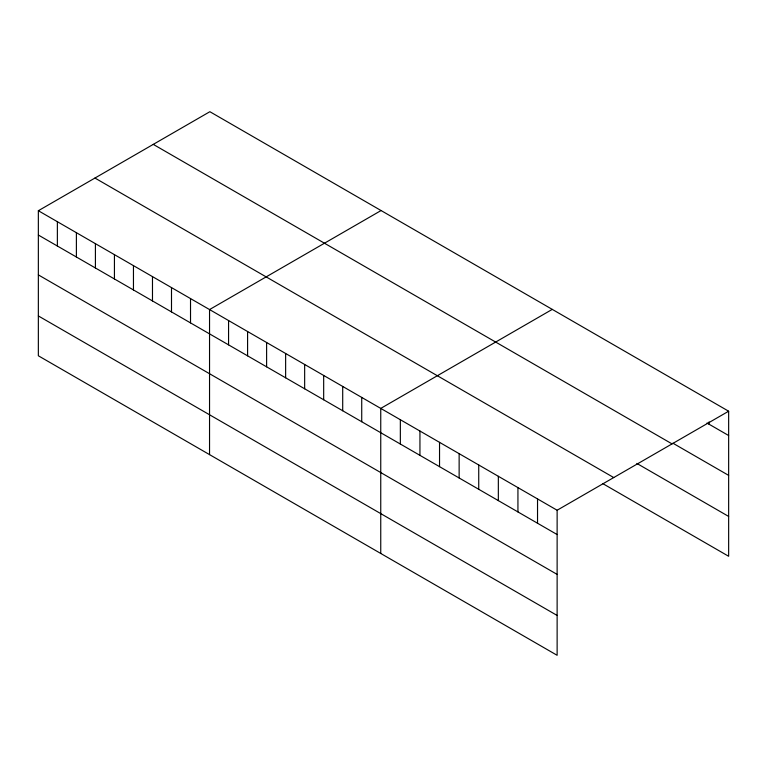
<?xml version="1.0" encoding="UTF-8"?>
<svg xmlns="http://www.w3.org/2000/svg" width="767" height="767" viewBox="0 0 767 767"><rect width="100%" height="100%" fill="white"/><g stroke="black" fill="none" stroke-linecap="round" stroke-linejoin="round"><path stroke-width="1.15" d="M38.35 210.724L557.13 510.237L557.13 655.296L38.35 355.783L38.35 210.724L209.87 111.704L728.65 411.217L728.65 556.276L602.804 483.622M381.065 210.541L209.544 309.571L209.544 454.63M552.269 309.379L380.748 408.408L380.748 553.467M557.13 510.237L728.65 411.217M706.992 423.02L728.65 435.531M672.947 443.221L728.65 475.377M153.266 144.378L672.045 443.892M636.85 463.421L728.65 516.431M94.955 178.049L613.734 477.563M38.35 235.038L557.13 534.551M38.35 274.883L557.13 574.397M38.35 315.937L557.13 615.45M709.053 421.898L709.053 424.209M537.533 498.924L537.533 523.238M517.936 487.611L517.936 511.925M498.339 476.297L498.339 500.611M478.733 464.984L478.733 489.298M459.136 453.661L459.136 477.975M439.539 442.348L439.539 466.662M419.942 431.035L419.942 455.349M400.345 419.722L400.345 444.035M361.727 397.421L361.727 421.735M342.705 386.443L342.705 410.757M323.674 375.456L323.674 399.77M304.652 364.478L304.652 388.792M285.631 353.491L285.631 377.805M266.609 342.513L266.609 366.827M247.588 331.526L247.588 355.84M228.566 320.548L228.566 344.862M190.523 298.584L190.523 322.897M171.501 287.606L171.501 311.92M152.48 276.619L152.48 300.932M133.458 265.641L133.458 289.955M114.436 254.654L114.436 278.967M95.415 243.676L95.415 267.99M76.393 232.689L76.393 257.003M57.372 221.711L57.372 246.025"/></g></svg>
